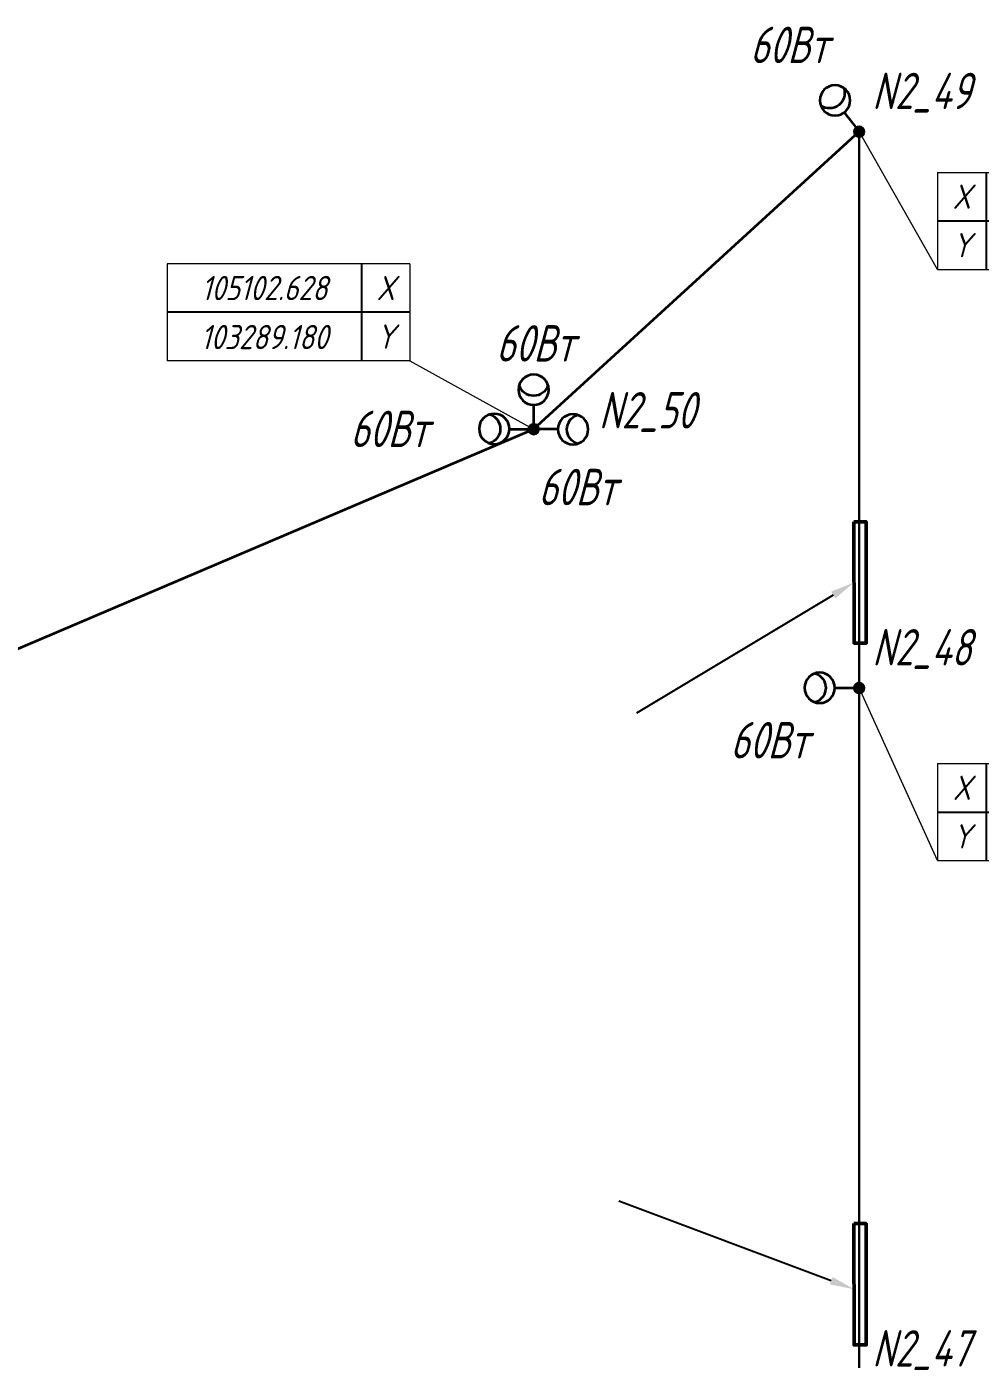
# Model space of a CAD drawing. Header units: millimetres. Extents: x -5263 to 103757798, y 0 to 105184226.
# Drawn here: x 103268283 to 103307593, y 105064298 to 105119213 of the extents above; entities that cross this region are included whole.
import ezdxf
from ezdxf import colors
from ezdxf.entities.mleader import LeaderData, LeaderLine
from ezdxf.enums import TextEntityAlignment as Align
from ezdxf.math import Vec2, Vec3

# ---------------------------------------------------------------- set-up
doc = ezdxf.new("R2010")
doc.units = ezdxf.units.MM
doc.set_wipeout_variables(frame=1)
doc.linetypes.add('CONTINOUS', pattern=[0])
for name, color, linetype, lineweight in [('_ПР_НО', 10, 'Continuous', 30), ('ЭО_Пл_Опора', 10, 'Continuous', 35), ('ЭО_Пл_Опора_Светильники', 10, 'Continuous', 35), ('ЭО_Пл_Распред_Сеть', 10, 'Continuous', 35), ('ЭО_Пл_Светильники', 10, 'Continuous', 25), ('ЭО_Пл_Светильники_Текст', 10, 'Continuous', 20), ('ЭО_Пл_Сеть_Освещения_В земле', 3, 'ID_N', 30), ('ЭО_Пл_Сеть_Освещения_Текст', 10, 'Continuous', 20), ('ЭС_Координата', 7, 'Continuous', 25)]:
    doc.layers.add(name, color=color, linetype=linetype, lineweight=lineweight)
doc.layers.get('0').off()
doc.styles.add('ПБГС', font='simplex.shx', dxfattribs={"width": 0.8, "oblique": 15})
doc.linetypes.add('ID_N', pattern='A,0,3,-3,["N",ПБГС,S=1.2,R=0,X=-1,Y=-0.5],-3,6', length=15)

# ---------------------------------------------------------------- blocks, each defined once
blk = doc.blocks.new('_None')
blk = doc.blocks.new('промежуточная')
h = blk.add_hatch(color=255)
edge = h.paths.add_edge_path()
edge.add_arc((0, 0), 0.833, 0, 360)
at = {"lineweight": 30}
blk.add_circle((0, 0), 0.833, dxfattribs=at)
blk = doc.blocks.new('*U65')
at = {"layer": 'ЭО_Пл_Светильники'}
blk.add_line((0, 2), (0, 0), dxfattribs=at)
at = {"layer": 'ЭО_Пл_Светильники', "linetype": 'ByBlock', "xscale": 250, "yscale": 250, "zscale": 250}
blk.add_blockref('промежуточная', (0, 0), dxfattribs=at)
at = {"style": 'ПБГС', "oblique": 15, "width": 0.7, "flags": 1}
blk.add_attdef('NAME', (0, -6), '', height=3.5, dxfattribs=at)
at = {"layer": 'ЭО_Пл_Светильники_Текст', "style": 'ПБГС', "oblique": 15, "width": 0.7}
blk.add_attdef('N_PYLON', (2689, 30), '', height=1500, dxfattribs=at)
at = {"layer": 'ЭО_Пл_Светильники_Текст', "style": 'ПБГС', "oblique": 15, "width": 0.7, "flags": 1}
for tag, p in [('TYPE', (0, 0)), ('MANUFACTURER', (0, -12)), ('SPECIFICATION_SECTION', (0, -18)), ('POWER', (0, -24)), ('GROUP', (0, -30))]:
    blk.add_attdef(tag, p, '', height=3.5, dxfattribs=at)
blk = doc.blocks.new('*U64')
at = {"layer": 'ЭО_Пл_Светильники'}
blk.add_line((0, 2), (0, 0), dxfattribs=at)
at = {"layer": 'ЭО_Пл_Светильники', "linetype": 'ByBlock', "xscale": 250, "yscale": 250, "zscale": 250}
blk.add_blockref('промежуточная', (0, 0), dxfattribs=at)
at = {"style": 'ПБГС', "oblique": 15, "width": 0.7, "flags": 1}
blk.add_attdef('NAME', (0, -6), '', height=3.5, dxfattribs=at)
at = {"layer": 'ЭО_Пл_Светильники_Текст', "style": 'ПБГС', "oblique": 15, "width": 0.7}
blk.add_attdef('N_PYLON', (539, 925), '', height=1500, dxfattribs=at)
at = {"layer": 'ЭО_Пл_Светильники_Текст', "style": 'ПБГС', "oblique": 15, "width": 0.7, "flags": 1}
for tag, p in [('TYPE', (0, 0)), ('MANUFACTURER', (0, -12)), ('SPECIFICATION_SECTION', (0, -18)), ('POWER', (0, -24)), ('GROUP', (0, -30))]:
    blk.add_attdef(tag, p, '', height=3.5, dxfattribs=at)
blk = doc.blocks.new('*U172')
at = {"layer": 'ЭО_Пл_Опора_Светильники'}
h = blk.add_hatch(color=256, dxfattribs=at)
h.dxf.hatch_style = 1
h.paths.add_polyline_path([(-1, 199, 1), (1, -199, 1)])
blk.add_line((-1000, -3), (0, 0), dxfattribs=at)
for centre, radius in [((-1625, -4), 625), ((0, 0), 199)]:
    blk.add_circle(centre, radius, dxfattribs=at)
blk.add_arc((-2000, -5), 625, 287.6075, 72.6923, dxfattribs=at)
at = {"style": 'ПБГС', "oblique": 15, "width": 0.7, "flags": 1}
for tag, p, height in [('TYPE', (-1704, -2539), 525000), ('NAME', (0, -3506), 875), ('MANUFACTURER', (0, -5006), 875), ('SPECIFICATION_SECTION', (0, -6506), 875), ('GROUP', (0, -9506), 875)]:
    blk.add_attdef(tag, p, '', height=height, dxfattribs=at)
at = {"layer": 'ЭО_Пл_Светильники_Текст', "style": 'ПБГС', "oblique": 15, "width": 0.7}
blk.add_attdef('POWER', (-5312, 2904), '', height=1500, dxfattribs=at)
blk = doc.blocks.new('*U173')
at = {"layer": 'ЭО_Пл_Опора_Светильники'}
h = blk.add_hatch(color=256, dxfattribs=at)
h.dxf.hatch_style = 1
h.paths.add_polyline_path([(-158, 121, 1), (158, -121, 1)])
blk.add_line((-611, -792), (0, 0), dxfattribs=at)
for centre, radius in [((0, 0), 199), ((-992, -1287), 625)]:
    blk.add_circle(centre, radius, dxfattribs=at)
blk.add_arc((-1221, -1584), 625, 339.8184, 124.9032, dxfattribs=at)
at = {"style": 'ПБГС', "oblique": 15, "width": 0.7, "flags": 1}
for tag, p, height in [('TYPE', (-1704, -2539), 525000), ('NAME', (0, -3506), 875), ('MANUFACTURER', (0, -5006), 875), ('SPECIFICATION_SECTION', (0, -6506), 875), ('GROUP', (0, -9506), 875)]:
    blk.add_attdef(tag, p, '', height=height, dxfattribs=at)
at = {"layer": 'ЭО_Пл_Светильники_Текст', "style": 'ПБГС', "oblique": 15, "width": 0.7}
blk.add_attdef('POWER', (-4498, -2823), '', height=1500, dxfattribs=at)
blk = doc.blocks.new('*U136')
at = {"layer": 'ЭО_Пл_Опора_Светильники'}
h = blk.add_hatch(color=256, dxfattribs=at)
h.dxf.hatch_style = 1
h.paths.add_polyline_path([(-199, 0, 1), (199, 0, 1)])
blk.add_line((0, -1000), (0, 0), dxfattribs=at)
for centre, radius in [((0, 0), 199), ((0, -1625), 625)]:
    blk.add_circle(centre, radius, dxfattribs=at)
blk.add_arc((0, -2000), 625, 17.467, 162.5518, dxfattribs=at)
at = {"style": 'ПБГС', "oblique": 15, "width": 0.7, "flags": 1}
for tag, p, height in [('TYPE', (-1704, -2539), 525000), ('NAME', (0, -3506), 875), ('MANUFACTURER', (0, -5006), 875), ('SPECIFICATION_SECTION', (0, -6506), 875), ('GROUP', (0, -9506), 875)]:
    blk.add_attdef(tag, p, '', height=height, dxfattribs=at)
at = {"layer": 'ЭО_Пл_Светильники_Текст', "style": 'ПБГС', "oblique": 15, "width": 0.7}
blk.add_attdef('POWER', (195, 3133), '', height=1500, dxfattribs=at)
blk = doc.blocks.new('*U131')
at = {"layer": 'ЭО_Пл_Опора_Светильники'}
h = blk.add_hatch(color=256, dxfattribs=at)
h.dxf.hatch_style = 1
h.paths.add_polyline_path([(1, -199, 1), (-1, 199, 1)])
blk.add_line((1000, 3), (0, 0), dxfattribs=at)
for centre, radius in [((1625, 5), 625), ((0, 0), 199)]:
    blk.add_circle(centre, radius, dxfattribs=at)
blk.add_arc((2000, 6), 625, 107.634, 252.7188, dxfattribs=at)
at = {"style": 'ПБГС', "oblique": 15, "width": 0.7, "flags": 1}
for tag, p, height in [('TYPE', (-1704, -2539), 525000), ('NAME', (0, -3506), 875), ('MANUFACTURER', (0, -5006), 875), ('SPECIFICATION_SECTION', (0, -6506), 875), ('GROUP', (0, -9506), 875)]:
    blk.add_attdef(tag, p, '', height=height, dxfattribs=at)
at = {"layer": 'ЭО_Пл_Светильники_Текст', "style": 'ПБГС', "oblique": 15, "width": 0.7}
blk.add_attdef('POWER', (-7560, 737), '', height=1500, dxfattribs=at)
blk = doc.blocks.new('*U164')
at = {"layer": 'ЭО_Пл_Опора_Светильники'}
h = blk.add_hatch(color=256, dxfattribs=at)
h.dxf.hatch_style = 1
h.paths.add_polyline_path([(2, -199, 1), (-2, 199, 1)])
blk.add_line((1000, 8), (0, 0), dxfattribs=at)
for centre, radius in [((1625, 13), 625), ((0, 0), 199)]:
    blk.add_circle(centre, radius, dxfattribs=at)
blk.add_arc((2000, 16), 625, 107.9085, 252.9933, dxfattribs=at)
at = {"style": 'ПБГС', "oblique": 15, "width": 0.7, "flags": 1}
for tag, p, height in [('TYPE', (-1704, -2539), 525000), ('NAME', (0, -3506), 875), ('MANUFACTURER', (0, -5006), 875), ('SPECIFICATION_SECTION', (0, -6506), 875), ('GROUP', (0, -9506), 875)]:
    blk.add_attdef(tag, p, '', height=height, dxfattribs=at)
at = {"layer": 'ЭО_Пл_Светильники_Текст', "style": 'ПБГС', "oblique": 15, "width": 0.7}
blk.add_attdef('POWER', (1548, 2788), '', height=1500, dxfattribs=at)
blk = doc.blocks.new('*U466')
blk.add_wipeout([(6.46, -14.23), (6.46, -6.23), (26.46, -6.23), (26.46, -14.23)])
at = {"lineweight": 0}
blk.add_line((6.46, -14.23), (0, 0), dxfattribs=at)
at = {"color": 0, "lineweight": 0, "transparency": 16777216}
for points in [[(6.46, -6.23), (6.46, -14.23), (6.46, -14.23), (6.46, -14.23)], [(6.46, -6.23), (26.46, -6.23)], [(26.46, -6.23), (26.46, -14.23), (26.46, -14.23), (26.46, -14.23)], [(6.46, -14.23), (26.46, -14.23)]]:
    blk.add_lwpolyline(points, dxfattribs=at)
at = {"transparency": 16777216}
for points in [[(10.46, -6.23), (10.46, -14.23)], [(6.46, -10.23), (26.46, -10.23)]]:
    blk.add_lwpolyline(points, dxfattribs=at)
at = {"color": 7, "transparency": 16777216, "char_height": 2, "width": 4, "attachment_point": 5, "style": 'ПБГС'}
for s, insert in [('X', (8.46, -8.23)), ('Y', (8.46, -12.23))]:
    blk.add_mtext(s, dxfattribs=dict(at, insert=insert))
at = {"color": 250, "transparency": 16777216, "style": 'ПБГС', "oblique": 15, "width": 0.8, "flags": 8}
for tag, p in [('КООРДИНАТАY', (18.46, -8.23)), ('КООРДИНАТАX', (18.46, -12.27))]:
    blk.add_attdef(tag, text='', height=2, dxfattribs=at).set_placement(p, align=Align.MIDDLE_CENTER)
blk = doc.blocks.new('*U467')
blk.add_wipeout([(6.46, -11.36), (6.46, -3.36), (26.46, -3.36), (26.46, -11.36)])
at = {"lineweight": 0}
blk.add_line((6.46, -11.36), (0, 0), dxfattribs=at)
at = {"color": 0, "lineweight": 0, "transparency": 16777216}
for points in [[(6.46, -3.36), (6.46, -11.36), (6.46, -11.36), (6.46, -11.36)], [(6.46, -3.36), (26.46, -3.36)], [(26.46, -3.36), (26.46, -11.36), (26.46, -11.36), (26.46, -11.36)], [(6.46, -11.36), (26.46, -11.36)]]:
    blk.add_lwpolyline(points, dxfattribs=at)
at = {"transparency": 16777216}
for points in [[(10.46, -3.36), (10.46, -11.36)], [(6.46, -7.36), (26.46, -7.36)]]:
    blk.add_lwpolyline(points, dxfattribs=at)
at = {"color": 7, "transparency": 16777216, "char_height": 2, "width": 4, "attachment_point": 5, "style": 'ПБГС'}
for s, insert in [('X', (8.46, -5.36)), ('Y', (8.46, -9.36))]:
    blk.add_mtext(s, dxfattribs=dict(at, insert=insert))
at = {"color": 250, "transparency": 16777216, "style": 'ПБГС', "oblique": 15, "width": 0.8, "flags": 8}
for tag, p in [('КООРДИНАТАY', (18.46, -5.36)), ('КООРДИНАТАX', (18.46, -9.39))]:
    blk.add_attdef(tag, text='', height=2, dxfattribs=at).set_placement(p, align=Align.MIDDLE_CENTER)
blk = doc.blocks.new('*U525')
blk.add_wipeout([(-10.2, 5.63), (-10.2, 13.63), (-30.2, 13.63), (-30.2, 5.63)])
at = {"lineweight": 0}
blk.add_line((-10.2, 5.63), (0, 0), dxfattribs=at)
at = {"color": 0, "lineweight": 0, "transparency": 16777216}
for points in [[(-30.2, 13.63), (-30.2, 5.63), (-30.2, 5.63), (-30.2, 5.63)], [(-10.2, 13.63), (-30.2, 13.63)], [(-10.2, 13.63), (-10.2, 5.63), (-10.2, 5.63), (-10.2, 5.63)], [(-10.2, 5.63), (-30.2, 5.63)]]:
    blk.add_lwpolyline(points, dxfattribs=at)
at = {"transparency": 16777216}
for points in [[(-14.2, 13.63), (-14.2, 5.63)], [(-10.2, 9.63), (-30.2, 9.63)]]:
    blk.add_lwpolyline(points, dxfattribs=at)
at = {"color": 7, "transparency": 16777216, "char_height": 2, "width": 4, "attachment_point": 5, "style": 'ПБГС'}
for s, insert in [('X', (-12.2, 11.63)), ('Y', (-12.2, 7.63))]:
    blk.add_mtext(s, dxfattribs=dict(at, insert=insert))
at = {"color": 250, "transparency": 16777216, "style": 'ПБГС', "oblique": 15, "width": 0.8, "flags": 8}
for tag, p in [('КООРДИНАТАY', (-22.2, 11.63)), ('КООРДИНАТАX', (-22.2, 7.59))]:
    blk.add_attdef(tag, text='', height=2, dxfattribs=at).set_placement(p, align=Align.MIDDLE_CENTER)
blk = doc.blocks.new('*U575')
at = {"color": 0, "linetype": 'ByBlock', "lineweight": -2}
blk.add_lwpolyline([(-0.25, 0), (-0.246, -5), (0.254, -5), (0.25, 0)], close=True, dxfattribs=at)

msp = doc.modelspace()

# ---------------------------------------------------------------- linework, layer by layer
at = {"layer": 'ЭО_Пл_Распред_Сеть'}
msp.add_lwpolyline([(103235562, 105079746), (103257932, 105089332), (103289180, 105102626), (103302596, 105114889)], dxfattribs=at)
at = {"layer": 'ЭО_Пл_Сеть_Освещения_В земле'}
msp.add_lwpolyline([(103293197, 105004619), (103302596, 105022581), (103302596, 105114889)], dxfattribs=at)

# ---------------------------------------------------------------- block references
at = {"layer": '_ПР_НО', "color": 5, "linetype": 'CONTINOUS', "lineweight": 50, "xscale": 1000, "yscale": 1000, "zscale": 1000, "rotation": 359.9961694606591}
for p in [(103302634, 105098809), (103302634, 105069891)]:
    msp.add_blockref('*U575', p, dxfattribs=at)
at = {"layer": 'ЭО_Пл_Опора'}
for name, p, values in [('*U64', (103302596, 105114889), {'N_PYLON': 'N2_49'}), ('*U65', (103289180, 105102626), {'N_PYLON': 'N2_50'}), ('*U64', (103302596, 105091965), {'N_PYLON': 'N2_48'}), ('*U64', (103302596, 105063075), {'N_PYLON': 'N2_47'})]:
    msp.add_blockref(name, p, dxfattribs=at).add_auto_attribs(values)
at = {"layer": 'ЭО_Пл_Светильники'}
ref = msp.add_blockref('*U173', (103302596, 105114889), dxfattribs=dict(at, xscale=-1, rotation=180))
ref.add_attrib('POWER', '60Вт', (103298099, 105117712), dxfattribs={"layer": 'ЭО_Пл_Светильники_Текст', "height": 1500, "style": 'ПБГС', "oblique": 15, "width": 0.7})
ref = msp.add_blockref('*U164', (103289180, 105102626), dxfattribs=dict(at, xscale=-1))
ref.add_attrib('POWER', '60Вт', (103287632, 105105414), dxfattribs={"layer": 'ЭО_Пл_Светильники_Текст', "height": 1500, "style": 'ПБГС', "oblique": 15, "width": 0.7})
ref = msp.add_blockref('*U136', (103289180, 105102626), dxfattribs=dict(at, xscale=-1, rotation=180))
ref.add_attrib('POWER', '60Вт', (103289375, 105099493), dxfattribs={"layer": 'ЭО_Пл_Светильники_Текст', "height": 1500, "style": 'ПБГС', "oblique": 15, "width": 0.7})
ref = msp.add_blockref('*U131', (103289180, 105102626), dxfattribs=dict(at, xscale=-1, rotation=180))
ref.add_attrib('POWER', '60Вт', (103281620, 105101889), dxfattribs={"layer": 'ЭО_Пл_Светильники_Текст', "height": 1500, "style": 'ПБГС', "oblique": 15, "width": 0.7})
ref = msp.add_blockref('*U172', (103302596, 105091965), dxfattribs=dict(at, xscale=-1, rotation=180))
ref.add_attrib('POWER', '60Вт', (103297285, 105089061), dxfattribs={"layer": 'ЭО_Пл_Светильники_Текст', "height": 1500, "style": 'ПБГС', "oblique": 15, "width": 0.7})

# ---------------------------------------------------------------- leaders
at = {"layer": 'ЭО_Пл_Сеть_Освещения_Текст'}
ml = msp.add_multileader_mtext('Standard', dxfattribs=at)
ml.set_content('Условные обозначения:', color=256, style='ПБГС')
ml.set_leader_properties(color=256, linetype='ByLayer', lineweight=-1)
ml.set_arrow_properties(name='NONE')
ml.build(insert=Vec2(0, 0))
ml.multileader.update_dxf_attribs({"text_left_attachment_type": 6, "text_right_attachment_type": 6, "dogleg_length": 0.5, "arrow_head_size": 2000, "scale": 500})
ctx = ml.context
ctx.base_point, ctx.scale, ctx.char_height, ctx.arrow_head_size, ctx.landing_gap_size, ctx.plane_origin = Vec3(103721923, 105117157), 500, 1250, 2000, 1000, Vec3(103717280, 105121639)
ctx.left_attachment, ctx.right_attachment = 6, 6
notes = []
notes.append((ctx, [(0, (0, 0, 0), (0, 0), (1, 0), 1, [])]))
ctx.mtext.insert, ctx.mtext.rotation, ctx.mtext.flow_direction = Vec3(103722923, 105118657), 6.283185, 5
ml = msp.add_multileader_mtext('Standard', dxfattribs=at)
ml.set_content('Проектируемая опора н.о. ОГККВ-7,5/ОГКС-7,5', color=256, style='ПБГС')
ml.set_leader_properties(color=256, linetype='ByLayer', lineweight=-1)
ml.set_arrow_properties(name='NONE')
ml.build(insert=Vec2(0, 0))
ml.multileader.update_dxf_attribs({"text_left_attachment_type": 6, "text_right_attachment_type": 6, "dogleg_length": 0.5, "arrow_head_size": 2000, "scale": 500})
ctx = ml.context
ctx.base_point, ctx.scale, ctx.char_height, ctx.arrow_head_size, ctx.landing_gap_size, ctx.plane_origin = Vec3(103725173, 105113213), 500, 1250, 2000, 1000, Vec3(103726179, 105116515)
ctx.left_attachment, ctx.right_attachment = 6, 6
notes.append((ctx, [(0, (0, 0, 0), (0, 0), (1, 0), 1, [])]))
ctx.mtext.insert, ctx.mtext.flow_direction = Vec3(103726173, 105114879), 5
ml = msp.add_multileader_mtext('Standard', dxfattribs=at)
ml.set_content('Проектируемая опора н.о. ОГК-4', color=256, style='ПБГС')
ml.set_leader_properties(color=256, linetype='ByLayer', lineweight=-1)
ml.set_arrow_properties(name='NONE')
ml.build(insert=Vec2(0, 0))
ml.multileader.update_dxf_attribs({"text_left_attachment_type": 6, "text_right_attachment_type": 6, "dogleg_length": 0.5, "arrow_head_size": 2000, "scale": 500})
ctx = ml.context
ctx.base_point, ctx.scale, ctx.char_height, ctx.arrow_head_size, ctx.landing_gap_size, ctx.plane_origin = Vec3(103725088, 105109558), 500, 1250, 2000, 1000, Vec3(103726094, 105112860)
ctx.left_attachment, ctx.right_attachment = 6, 6
notes.append((ctx, [(0, (0, 0, 0), (0, 0), (1, 0), 1, [])]))
ctx.mtext.insert, ctx.mtext.flow_direction = Vec3(103726088, 105111224), 5
ml = msp.add_multileader_mtext('Standard', dxfattribs=at)
ml.set_content('Проектируемый cветильник GALAD Волна LED Мини   ', color=256, style='ПБГС')
ml.set_leader_properties(color=256, linetype='ByLayer', lineweight=-1)
ml.set_arrow_properties(name='NONE')
ml.build(insert=Vec2(0, 0))
ml.multileader.update_dxf_attribs({"text_left_attachment_type": 6, "text_right_attachment_type": 6, "dogleg_length": 0.5, "arrow_head_size": 2000, "scale": 500})
ctx = ml.context
ctx.base_point, ctx.scale, ctx.char_height, ctx.arrow_head_size, ctx.landing_gap_size, ctx.plane_origin = Vec3(103721068, 105105564), 500, 1250, 2000, 1000, Vec3(103717217, 105108867)
ctx.left_attachment, ctx.right_attachment = 6, 6
notes.append((ctx, [(0, (0, 0, 0), (0, 0), (1, 0), 1, [])]))
ctx.mtext.insert, ctx.mtext.rotation, ctx.mtext.flow_direction = Vec3(103722068, 105107231), 6.283185, 5
ml = msp.add_multileader_mtext('Standard', dxfattribs=at)
ml.set_content('Проектируемый пункт питания/пункт учета', color=256, style='ПБГС')
ml.set_leader_properties(color=256, linetype='ByLayer', lineweight=-1)
ml.set_arrow_properties(name='NONE')
ml.build(insert=Vec2(0, 0))
ml.multileader.update_dxf_attribs({"text_left_attachment_type": 6, "text_right_attachment_type": 6, "dogleg_length": 0.5, "arrow_head_size": 2000, "scale": 500})
ctx = ml.context
ctx.base_point, ctx.scale, ctx.char_height, ctx.arrow_head_size, ctx.landing_gap_size, ctx.plane_origin = Vec3(103721068, 105102643), 500, 1250, 2000, 1000, Vec3(103717217, 105105945)
ctx.left_attachment, ctx.right_attachment = 6, 6
notes.append((ctx, [(0, (0, 0, 0), (0, 0), (1, 0), 1, [])]))
ctx.mtext.insert, ctx.mtext.rotation, ctx.mtext.flow_direction = Vec3(103722068, 105104309), 6.283185, 5
ml = msp.add_multileader_mtext('Standard', dxfattribs=at)
ml.set_content('Кабель в земле', color=256, style='ПБГС')
ml.set_leader_properties(color=256, linetype='ByLayer', lineweight=-1)
ml.set_arrow_properties(name='NONE')
ml.build(insert=Vec2(0, 0))
ml.multileader.update_dxf_attribs({"text_left_attachment_type": 6, "text_right_attachment_type": 6, "dogleg_length": 0.5, "arrow_head_size": 2000, "scale": 500})
ctx = ml.context
ctx.base_point, ctx.scale, ctx.char_height, ctx.arrow_head_size, ctx.landing_gap_size, ctx.plane_origin = Vec3(103721068, 105099665), 500, 1250, 2000, 1000, Vec3(103717217, 105102801)
ctx.left_attachment, ctx.right_attachment = 6, 6
notes.append((ctx, [(0, (0, 0, 0), (0, 0), (1, 0), 1, [])]))
ctx.mtext.insert, ctx.mtext.rotation, ctx.mtext.flow_direction = Vec3(103722068, 105101165), 6.283185, 5
ml = msp.add_multileader_mtext('Standard', dxfattribs=at)
ml.set_content('Кабель по воздуху', color=256, style='ПБГС')
ml.set_leader_properties(color=256, linetype='ByLayer', lineweight=-1)
ml.set_arrow_properties(name='NONE')
ml.build(insert=Vec2(0, 0))
ml.multileader.update_dxf_attribs({"text_left_attachment_type": 6, "text_right_attachment_type": 6, "dogleg_length": 0.5, "arrow_head_size": 2000, "scale": 500})
ctx = ml.context
ctx.base_point, ctx.scale, ctx.char_height, ctx.arrow_head_size, ctx.landing_gap_size, ctx.plane_origin = Vec3(103721142, 105096376), 500, 1250, 2000, 1000, Vec3(103717290, 105099679)
ctx.left_attachment, ctx.right_attachment = 6, 6
notes.append((ctx, [(0, (0, 0, 0), (0, 0), (1, 0), 1, [])]))
ctx.mtext.insert, ctx.mtext.rotation, ctx.mtext.flow_direction = Vec3(103722142, 105098043), 6.283185, 5
for ctx, leaders in notes:
    for number, flags, end, landing, length, lines in leaders:
        leader = LeaderData()
        leader.index, (leader.has_last_leader_line, leader.has_dogleg_vector, leader.attachment_direction) = number, flags
        leader.last_leader_point, leader.dogleg_vector, leader.dogleg_length = Vec3(end), Vec3(landing), length
        for number, points, colour, breaks in lines:
            line = LeaderLine()
            line.index, line.vertices, line.color, line.breaks = number, Vec3.list(points), colors.encode_raw_color(colour), breaks
            leader.lines.append(line)
        ctx.leaders.append(leader)

# ---------------------------------------------------------------- next in the draw order: block references
at = {"layer": 'ЭС_Координата', "lineweight": 70, "xscale": 500, "yscale": 500, "zscale": 500}
for name, p, values in [('*U467', (103302596, 105114889), {'КООРДИНАТАX': '103302.596', 'КООРДИНАТАY': '105114.889'}), ('*U525', (103289180, 105102628, 0), {'КООРДИНАТАX': '103289.180', 'КООРДИНАТАY': '105102.628'}), ('*U466', (103302602, 105091965), {'КООРДИНАТАX': '103302.602', 'КООРДИНАТАY': '105091.965'})]:
    msp.add_blockref(name, p, dxfattribs=at).add_auto_attribs(values)

# ---------------------------------------------------------------- next in the draw order: leaders
at = {"layer": 'ЭС_Координата', "lineweight": 25}
ml = msp.add_multileader_mtext('Standard', dxfattribs=at)
ml.set_content('', color=256, style='ПБГС')
ml.set_leader_properties()
ml.build(insert=Vec2(0, 0))
ml.multileader.update_dxf_attribs({"has_dogleg": 0, "has_text_frame": 1, "text_left_attachment_type": 0, "text_right_attachment_type": 0, "dogleg_length": 0, "arrow_head_size": 1000})
ctx = ml.context
ctx.base_point, ctx.char_height, ctx.arrow_head_size, ctx.landing_gap_size, ctx.plane_origin, ctx.plane_x_axis, ctx.plane_y_axis = Vec3(103273255, 105070816), 1200, 1000, 0, Vec3(103120366, 105088869), Vec3(1, -0.000067), Vec3(0.000067, 1)
ctx.left_attachment, ctx.right_attachment = 0, 0
notes = []
notes.append((ctx, [(1, (1, 1, 0), (103292688, 105070815), (-1, 0.000067), 0, [(0, [(103302386, 105067187)], 0, [])])]))
ctx.mtext.insert, ctx.mtext.text_direction, ctx.mtext.rotation = Vec3(103273255, 105070816), Vec3(1, -0.000067), 6.283118
ctx.mtext.has_bg_fill, ctx.mtext.bg_color, ctx.mtext.bg_scale_factor, ctx.mtext.bg_transparency, ctx.mtext.use_window_bg_color = 1, -1027028792, 1.5, 0, 1
for ctx, leaders in notes:
    for number, flags, end, landing, length, lines in leaders:
        leader = LeaderData()
        leader.index, (leader.has_last_leader_line, leader.has_dogleg_vector, leader.attachment_direction) = number, flags
        leader.last_leader_point, leader.dogleg_vector, leader.dogleg_length = Vec3(end), Vec3(landing), length
        for number, points, colour, breaks in lines:
            line = LeaderLine()
            line.index, line.vertices, line.color, line.breaks = number, Vec3.list(points), colors.encode_raw_color(colour), breaks
            leader.lines.append(line)
        ctx.leaders.append(leader)

# ---------------------------------------------------------------- next in the draw order: leaders
ml = msp.add_multileader_mtext('Standard', dxfattribs=at)
ml.set_content('', color=256, style='ПБГС')
ml.set_leader_properties()
ml.build(insert=Vec2(0, 0))
ml.multileader.update_dxf_attribs({"has_dogleg": 0, "has_text_frame": 1, "text_left_attachment_type": 0, "text_right_attachment_type": 0, "dogleg_length": 0, "arrow_head_size": 1000})
ctx = ml.context
ctx.base_point, ctx.char_height, ctx.arrow_head_size, ctx.landing_gap_size, ctx.plane_origin, ctx.plane_x_axis, ctx.plane_y_axis = Vec3(103273994, 105090922), 1200, 1000, 0, Vec3(103120366, 105117787), Vec3(1, -0.000067), Vec3(0.000067, 1)
ctx.left_attachment, ctx.right_attachment = 0, 0
notes = []
notes.append((ctx, [(1, (1, 1, 0), (103293427, 105090920), (-1, 0.000067), 0, [(0, [(103302386, 105096309)], 0, [])])]))
ctx.mtext.insert, ctx.mtext.text_direction, ctx.mtext.rotation = Vec3(103273994, 105090922), Vec3(1, -0.000067), 6.283118
ctx.mtext.has_bg_fill, ctx.mtext.bg_color, ctx.mtext.bg_scale_factor, ctx.mtext.bg_transparency, ctx.mtext.use_window_bg_color = 1, -1027028792, 1.5, 0, 1
for ctx, leaders in notes:
    for number, flags, end, landing, length, lines in leaders:
        leader = LeaderData()
        leader.index, (leader.has_last_leader_line, leader.has_dogleg_vector, leader.attachment_direction) = number, flags
        leader.last_leader_point, leader.dogleg_vector, leader.dogleg_length = Vec3(end), Vec3(landing), length
        for number, points, colour, breaks in lines:
            line = LeaderLine()
            line.index, line.vertices, line.color, line.breaks = number, Vec3.list(points), colors.encode_raw_color(colour), breaks
            leader.lines.append(line)
        ctx.leaders.append(leader)

doc.saveas('drawing.dxf')
